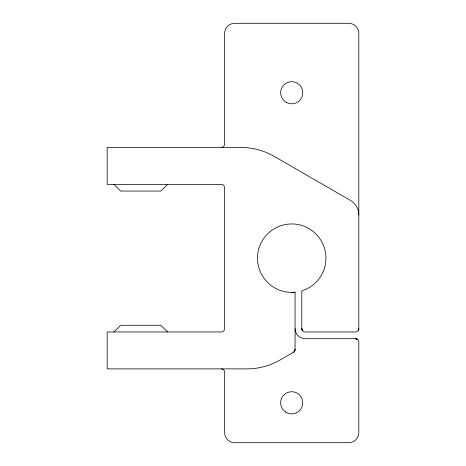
<?xml version="1.0" encoding="UTF-8"?>
<svg xmlns="http://www.w3.org/2000/svg" width="466" height="466" viewBox="0 0 466 466"><rect width="100%" height="100%" fill="white"/><g stroke="black" fill="none" stroke-linecap="round" stroke-linejoin="round"><path stroke-width="0.7" d="M358.82 214.925A16.776 16.776 0 0 0 350.432 200.397L274.282 156.43A67.104 67.104 0 0 0 240.73 147.442L107.18 147.442L107.18 184.35L221.257 184.35A3.355 3.355 0 0 1 224.612 187.705L224.612 328.623A3.355 3.355 0 0 1 221.257 331.978L107.18 331.978L107.18 368.886L246.718 368.886A67.104 67.104 0 0 0 280.27 359.898L293.394 352.319L294.623 351.09L295.071 349.413L295.071 292.223A34.222 34.222 0 0 1 259.673 246.153A34.222 34.222 0 0 1 316.635 234.701A34.222 34.222 0 0 1 301.782 290.871L301.782 328.623L302.23 330.301L301.782 328.623A3.355 3.355 0 0 0 305.137 331.978L355.465 331.978A3.355 3.355 0 0 0 358.82 328.623L358.82 33.366A10.066 10.066 0 0 0 348.754 23.3L234.678 23.3A10.066 10.066 0 0 0 224.612 33.366L224.612 144.087A3.355 3.355 0 0 1 221.257 147.442M294.623 351.09L295.071 349.413A3.355 3.355 0 0 1 293.394 352.319M167.585 184.35L160.875 191.06L120.612 191.06L113.902 184.35M113.902 331.978L120.682 325.268L160.793 325.268L167.579 331.978M295.071 292.223L291.716 292.386M295.071 328.623A10.066 10.066 0 0 0 305.137 338.689L355.465 338.689L357.142 339.137L355.465 338.689A3.355 3.355 0 0 1 358.82 342.044L358.82 432.634A10.066 10.066 0 0 1 348.754 442.7L234.678 442.7A10.066 10.066 0 0 1 224.612 432.634L224.612 372.241A3.355 3.355 0 0 0 221.257 368.886M358.82 328.623L358.371 330.301L358.82 328.623M286.182 102.339A11.073 11.073 0 0 0 302.789 92.751A11.073 11.073 0 0 0 286.182 83.164A11.073 11.073 0 0 0 286.182 102.339M285.809 412.154A11.073 11.073 0 0 0 302.784 403.224A11.073 11.073 0 0 0 286.561 392.989A11.073 11.073 0 0 0 285.809 412.154"/></g></svg>
